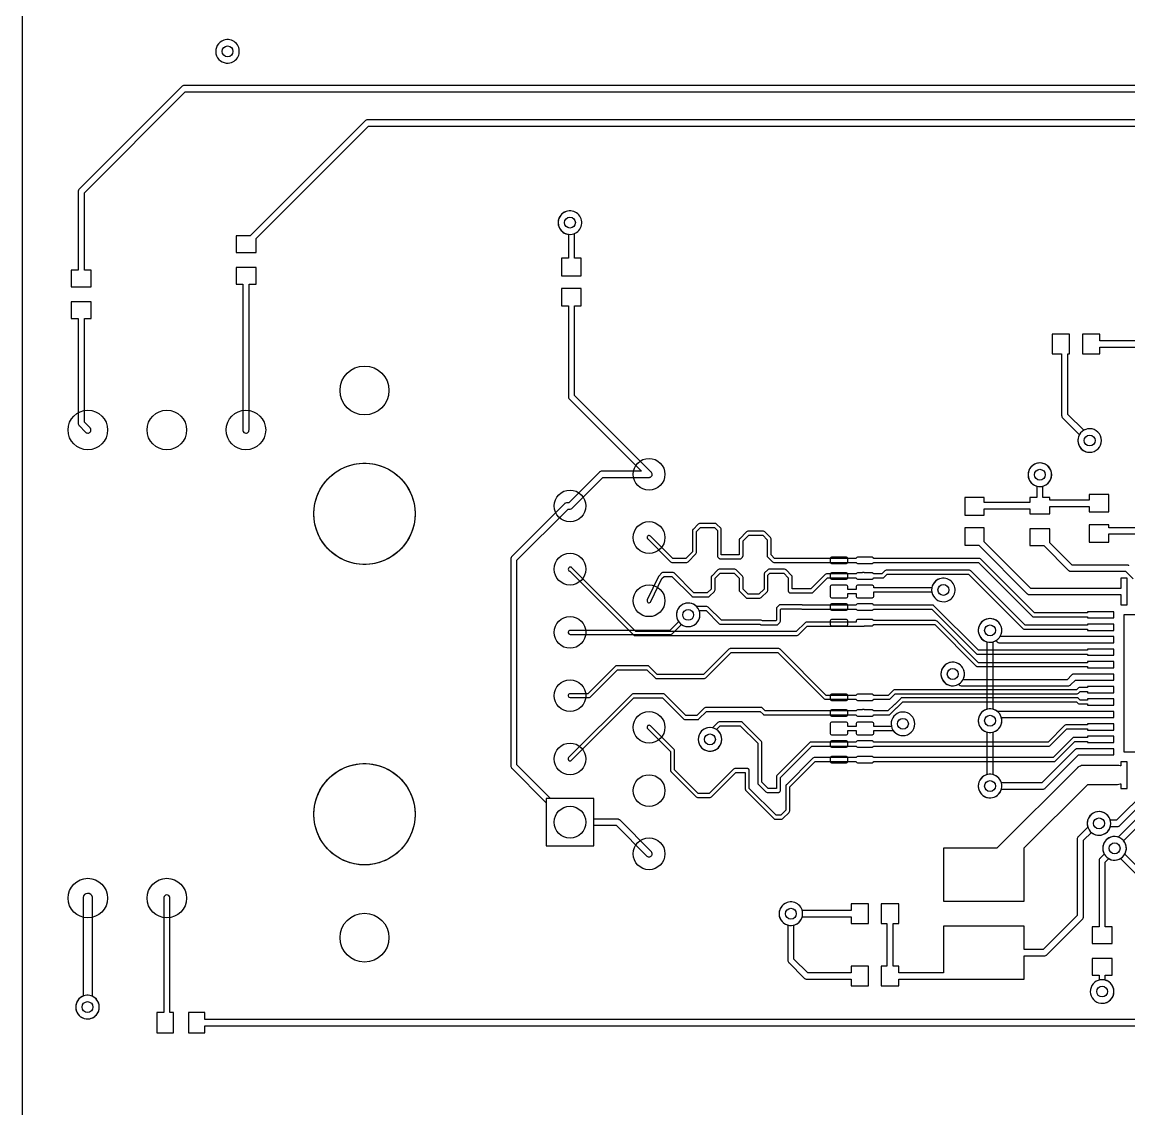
# Model space of a CAD drawing. Header units: millimetres. Extents: x 0 to 170, y 0 to 220.
# Drawn here: x 0 to 35.56, y 146.83 to 181.74 of the extents above; entities that cross this region are included whole.
import ezdxf

# ---------------------------------------------------------------- set-up
doc = ezdxf.new("R2010")
doc.units = ezdxf.units.MM

msp = doc.modelspace()

# ---------------------------------------------------------------- linework, layer by layer
at = {"layer": '16_copper'}
for points in [[(6.674, 180.428, 1), (6.526, 181.172), (6.478, 181.159, 0.876976), (6.625, 180.422)], [(17.674, 174.928, 1), (17.526, 175.672), (17.478, 175.659, 0.876976), (17.625, 174.922)], [(34.374, 167.928, 1), (34.226, 168.672), (34.178, 168.659, 0.876976), (34.325, 167.922)], [(32.774, 166.828, 1), (32.626, 167.572), (32.578, 167.559, 0.876976), (32.725, 166.822)], [(29.674, 163.128, 1), (29.526, 163.872), (29.478, 163.859, 0.876976), (29.625, 163.122)], [(20.841, 162.073, 0.178713), (20.881, 162.091), (21.181, 162.391), (21.189, 162.385, 1), (21.611, 163.015), (21.568, 163.04, 0.767326), (21.085, 162.489), (21.091, 162.481), (20.81, 162.2), (17.604, 162.2), (17.584, 162.196, 0.854129), (17.604, 162.073), (20.836, 162.073)], [(31.174, 156.828, 0.767329), (31.222, 157.559), (31.2, 157.565), (31.2, 158.935), (31.222, 158.941, 0.716592), (31.222, 159.659), (31.2, 159.665), (31.2, 161.835), (31.222, 161.841, 1), (30.978, 162.559), (30.932, 162.54, 0.668181), (30.978, 161.841), (31, 161.835), (31, 159.665), (30.978, 159.659, 0.716592), (30.978, 158.941), (31, 158.935), (31, 157.565), (30.978, 157.559, 0.876976), (31.125, 156.822)], [(29.974, 160.428, 1), (29.826, 161.172), (29.778, 161.159, 0.876976), (29.925, 160.422)], [(28.374, 158.828, 1), (28.226, 159.572), (28.178, 159.559, 0.876976), (28.325, 158.822)], [(22.174, 158.328, 1), (22.026, 159.072), (21.978, 159.059, 0.876976), (22.125, 158.322)], [(34.674, 155.628, 1), (34.526, 156.372), (34.478, 156.359, 0.876976), (34.625, 155.622)], [(41.974, 151.928, 1), (41.826, 152.672), (41.778, 152.659, 0.233169), (41.541, 152.422), (41.535, 152.4), (38.041, 152.4), (35.429, 155.013), (35.44, 155.032, 1), (34.76, 155.368), (34.741, 155.322, 0.668177), (35.268, 154.86), (35.287, 154.871), (37.929, 152.229), (37.935, 152.225), (37.94, 152.22, 0.125734), (37.986, 152.201), (37.994, 152.2), (37.997, 152.2), (37.998, 152.2), (38, 152.2), (41.535, 152.2), (41.541, 152.178, 0.339454), (41.925, 151.922)], [(24.774, 152.728, 1), (24.626, 153.472), (24.578, 153.459, 0.876976), (24.725, 152.722)], [(34.774, 150.228, 1), (34.626, 150.972), (34.578, 150.959, 0.876976), (34.725, 150.222)], [(2.174, 149.728, 1), (2.026, 150.472), (1.978, 150.459, 0.876976), (2.125, 149.722)]]:
    msp.add_lwpolyline(points, format="xyb", close=True, dxfattribs=at)
msp.add_lwpolyline([(18.369, 156.805), (16.839, 156.805), (16.839, 155.275), (18.369, 155.275)], close=True, dxfattribs=at)
at = {"layer": '1_copper'}
for points in [[(6.674, 180.428, 1), (6.526, 181.172), (6.478, 181.159, 0.876976), (6.625, 180.422)], [(7.522, 174.788), (11.134, 178.4), (43.603, 178.4), (43.61, 178.382, 1), (44.29, 178.718), (44.265, 178.761, 0.668179), (43.578, 178.624), (43.575, 178.6), (11.093, 178.6), (11.085, 178.599), (11.078, 178.599, 0.125733), (11.032, 178.58), (11.026, 178.574), (11.024, 178.573), (11.024, 178.572), (11.022, 178.571), (7.326, 174.875), (6.878, 174.875), (6.878, 174.34), (7.522, 174.34)], [(17.965, 174.155), (17.75, 174.155), (17.75, 174.953), (17.768, 174.96, 1), (17.432, 175.64), (17.389, 175.615, 0.668179), (17.526, 174.928), (17.55, 174.925), (17.55, 174.155), (17.335, 174.155), (17.335, 173.595), (17.965, 173.595)], [(7.208, 168.54, 0.323309), (7.289, 168.624), (7.29, 168.638), (7.29, 173.325), (7.522, 173.325), (7.522, 173.86), (6.878, 173.86), (6.878, 173.325), (7.09, 173.325), (7.09, 168.638), (7.093, 168.614, 0.323314), (7.183, 168.539)], [(20.165, 154.926, 0.546726), (20.224, 155.084), (20.215, 155.095), (19.199, 156.111), (19.193, 156.115), (19.188, 156.12, 0.125734), (19.142, 156.139), (19.134, 156.14), (19.131, 156.14), (19.13, 156.14), (19.128, 156.14), (18.369, 156.14), (18.369, 156.805), (16.98, 156.805), (15.9, 157.885), (15.9, 164.459), (17.541, 166.1), (17.604, 166.1, 0.162857), (17.664, 166.12), (17.671, 166.126), (17.672, 166.127), (17.673, 166.128), (17.675, 166.129), (18.661, 167.116), (20.144, 167.116), (20.155, 167.117), (20.165, 167.118, 0.546726), (20.224, 167.276), (20.222, 167.278), (20.222, 167.279), (20.22, 167.28), (20.215, 167.287), (17.75, 169.751), (17.75, 172.625), (17.965, 172.625), (17.965, 173.185), (17.335, 173.185), (17.335, 172.625), (17.55, 172.625), (17.55, 169.71), (17.551, 169.703), (17.551, 169.696, 0.125733), (17.57, 169.65), (17.576, 169.643), (17.577, 169.642), (17.578, 169.641), (17.579, 169.639), (19.903, 167.316), (18.62, 167.316), (18.613, 167.315), (18.606, 167.315, 0.125733), (18.56, 167.296), (18.553, 167.29), (18.552, 167.289), (18.551, 167.288), (18.549, 167.287), (17.563, 166.3), (17.5, 166.3), (17.493, 166.299), (17.486, 166.299, 0.125733), (17.44, 166.28), (17.433, 166.274), (17.432, 166.273), (17.431, 166.272), (17.429, 166.271), (15.729, 164.571), (15.725, 164.565), (15.72, 164.56, 0.125734), (15.701, 164.514), (15.7, 164.506), (15.7, 164.503), (15.7, 164.502), (15.7, 164.5), (15.7, 157.844), (15.701, 157.837), (15.701, 157.83, 0.125733), (15.72, 157.784), (15.726, 157.777), (15.727, 157.776), (15.728, 157.775), (15.729, 157.773), (16.839, 156.664), (16.839, 155.275), (18.369, 155.275), (18.369, 155.94), (19.087, 155.94), (20.073, 154.953), (20.093, 154.938, 0.125733), (20.141, 154.924)], [(2.131, 168.541, 0.546726), (2.19, 168.699), (2.181, 168.709), (2, 168.89), (2, 172.225), (2.222, 172.225), (2.222, 172.76), (1.578, 172.76), (1.578, 172.225), (1.8, 172.225), (1.8, 168.848), (1.801, 168.841), (1.801, 168.834, 0.125733), (1.82, 168.788), (1.826, 168.782), (1.827, 168.78), (1.828, 168.779), (1.829, 168.778), (2.039, 168.568), (2.059, 168.552, 0.125733), (2.107, 168.538)], [(34.374, 167.928, 1), (34.226, 168.672), (34.178, 168.659), (34.132, 168.64), (34.113, 168.629), (33.6, 169.141), (33.6, 171.085), (33.655, 171.085), (33.655, 171.715), (33.095, 171.715), (33.095, 171.085), (33.4, 171.085), (33.4, 169.1), (33.401, 169.093), (33.401, 169.086, 0.125733), (33.42, 169.04), (33.426, 169.033), (33.427, 169.032), (33.428, 169.031), (33.429, 169.029), (33.971, 168.487), (33.96, 168.468, 0.577348), (34.325, 167.922)], [(30.915, 166.108), (32.378, 166.108), (32.378, 165.94), (33.022, 165.94), (33.022, 166.185), (34.285, 166.185), (34.285, 166.005), (34.915, 166.005), (34.915, 166.565), (34.285, 166.565), (34.285, 166.385), (33.022, 166.385), (33.022, 166.475), (32.8, 166.475), (32.8, 166.835), (32.822, 166.841, 1), (32.578, 167.559), (32.532, 167.54, 0.668181), (32.578, 166.841), (32.6, 166.835), (32.6, 166.475), (32.378, 166.475), (32.378, 166.308), (30.915, 166.308), (30.915, 166.465), (30.285, 166.465), (30.285, 165.905), (30.915, 165.905)], [(36.722, 165.041, 1), (36.478, 165.759), (36.432, 165.74, 0.198914), (36.241, 165.522), (36.235, 165.5), (34.915, 165.5), (34.915, 165.595), (34.285, 165.595), (34.285, 165.035), (34.915, 165.035), (34.915, 165.3), (36.235, 165.3), (36.241, 165.278, 0.233169), (36.478, 165.041), (36.5, 165.035), (36.5, 163.025), (36.7, 163.025), (36.7, 165.035)], [(35.075, 162.8), (34.225, 162.8), (34.225, 162.764), (32.526, 162.764), (30.795, 164.495), (30.791, 164.498, 0.17873), (30.75, 164.514), (27.359, 164.514), (27.352, 164.528), (27.338, 164.542), (27.32, 164.55), (26.835, 164.55), (26.817, 164.542), (26.803, 164.528), (26.796, 164.514), (24.176, 164.514), (24.064, 164.626), (24.064, 165.14), (24.063, 165.145, 0.178713), (24.045, 165.185), (23.865, 165.365), (23.861, 165.368, 0.17873), (23.82, 165.383), (23.32, 165.383), (23.315, 165.383, 0.178713), (23.275, 165.365), (23.055, 165.145), (23.052, 165.141, 0.17873), (23.037, 165.1), (23.037, 164.626), (23.034, 164.624), (22.466, 164.624), (22.463, 164.626), (22.463, 165.44), (22.463, 165.445, 0.178713), (22.445, 165.485), (22.315, 165.615), (22.311, 165.618, 0.17873), (22.27, 165.633), (21.77, 165.633), (21.765, 165.633, 0.178713), (21.725, 165.615), (21.555, 165.445), (21.552, 165.441, 0.17873), (21.537, 165.4), (21.537, 164.726), (21.324, 164.514), (20.904, 164.514), (20.189, 165.229), (20.173, 165.241, 0.854129), (20.099, 165.139), (20.833, 164.405), (20.837, 164.402, 0.17873), (20.878, 164.387), (21.35, 164.387), (21.355, 164.387, 0.178713), (21.395, 164.405), (21.645, 164.655), (21.648, 164.659, 0.17873), (21.664, 164.7), (21.664, 165.374), (21.796, 165.507), (22.244, 165.507), (22.337, 165.414), (22.337, 164.6), (22.337, 164.595, 0.178713), (22.355, 164.555), (22.395, 164.515), (22.399, 164.512), (22.403, 164.509, 0.158605), (22.44, 164.496), (23.06, 164.496), (23.065, 164.497, 0.178713), (23.105, 164.515), (23.145, 164.555), (23.148, 164.559), (23.151, 164.563, 0.158605), (23.164, 164.6), (23.164, 165.074), (23.346, 165.257), (23.794, 165.257), (23.937, 165.114), (23.937, 164.6), (23.937, 164.595, 0.178713), (23.955, 164.555), (24.105, 164.405), (24.109, 164.402, 0.17873), (24.15, 164.387), (26.796, 164.387), (26.803, 164.372), (26.817, 164.358), (26.835, 164.35), (27.32, 164.35), (27.338, 164.358), (27.352, 164.372), (27.359, 164.387), (30.724, 164.387), (32.455, 162.655), (32.459, 162.652, 0.17873), (32.5, 162.637), (34.225, 162.637), (34.225, 162.6), (35.075, 162.6)], [(35.5, 163.875), (35.3, 163.875), (35.3, 163.55), (32.407, 163.55), (30.915, 165.042), (30.915, 165.495), (30.285, 165.495), (30.285, 164.935), (30.739, 164.935), (32.295, 163.379), (32.3, 163.375), (32.306, 163.37, 0.125734), (32.351, 163.351), (32.36, 163.35), (32.362, 163.35), (32.363, 163.35), (32.365, 163.35), (35.3, 163.35), (35.3, 163.025), (35.5, 163.025)], [(35.075, 161.2), (34.225, 161.2), (34.225, 161.163), (30.726, 161.163), (29.395, 162.495), (29.391, 162.498, 0.17873), (29.35, 162.514), (27.359, 162.514), (27.352, 162.528), (27.338, 162.542), (27.32, 162.55), (26.835, 162.55), (26.817, 162.542), (26.803, 162.528), (26.795, 162.51), (26.795, 162.464), (25.2, 162.464), (25.195, 162.463, 0.178713), (25.155, 162.445), (24.874, 162.163), (19.716, 162.163), (17.667, 164.213), (17.663, 164.216, 0.943772), (17.567, 164.117), (17.584, 164.108), (17.594, 164.106), (19.645, 162.055), (19.649, 162.052, 0.17873), (19.69, 162.037), (24.9, 162.037), (24.905, 162.037, 0.178713), (24.945, 162.055), (25.226, 162.337), (27.027, 162.337), (27.032, 162.337, 0.138392), (27.065, 162.349), (27.066, 162.35), (27.32, 162.35), (27.338, 162.358), (27.352, 162.372), (27.359, 162.387), (29.324, 162.387), (30.655, 161.055), (30.659, 161.052, 0.17873), (30.7, 161.037), (34.225, 161.037), (34.225, 161), (35.075, 161)], [(35.075, 162.4), (34.225, 162.4), (34.225, 162.364), (32.23, 162.364), (30.48, 164.114), (30.476, 164.117, 0.17873), (30.435, 164.132), (27.764, 164.132), (27.76, 164.131, 0.178713), (27.72, 164.114), (27.619, 164.014), (27.359, 164.014), (27.352, 164.028), (27.338, 164.042), (27.32, 164.05), (27.065, 164.05), (27.056, 164.057, 0.239992), (26.999, 164.057), (26.99, 164.05), (26.835, 164.05), (26.817, 164.042), (26.803, 164.028), (26.796, 164.014), (25.85, 164.014), (25.845, 164.013, 0.178713), (25.805, 163.995), (25.344, 163.534), (24.744, 163.534), (24.744, 163.92), (24.743, 163.925, 0.178713), (24.725, 163.965), (24.545, 164.145), (24.541, 164.148, 0.17873), (24.5, 164.163), (24, 164.163), (23.995, 164.163, 0.178713), (23.955, 164.145), (23.855, 164.045), (23.852, 164.041, 0.17873), (23.837, 164), (23.837, 163.526), (23.674, 163.364), (23.326, 163.364), (23.164, 163.526), (23.164, 163.9), (23.163, 163.905, 0.178713), (23.145, 163.945), (22.945, 164.145), (22.941, 164.148, 0.17873), (22.9, 164.163), (22.4, 164.163), (22.395, 164.163, 0.178713), (22.355, 164.145), (22.155, 163.945), (22.152, 163.941, 0.17873), (22.137, 163.9), (22.137, 163.526), (22.014, 163.404), (21.586, 163.404), (20.945, 164.045), (20.941, 164.048, 0.17873), (20.9, 164.064), (20.6, 164.064), (20.595, 164.063, 0.178713), (20.555, 164.045), (20.455, 163.945), (20.455, 163.944), (20.454, 163.944, 0.078948), (20.443, 163.927), (20.087, 163.179), (20.081, 163.16, 0.854128), (20.201, 163.125), (20.553, 163.863), (20.626, 163.936), (20.874, 163.936), (21.515, 163.295), (21.519, 163.292, 0.17873), (21.56, 163.276), (22.04, 163.276), (22.045, 163.277, 0.178713), (22.085, 163.295), (22.245, 163.455), (22.248, 163.459, 0.17873), (22.264, 163.5), (22.264, 163.874), (22.426, 164.037), (22.874, 164.037), (23.037, 163.874), (23.037, 163.5), (23.037, 163.495, 0.178713), (23.055, 163.455), (23.255, 163.255), (23.259, 163.252, 0.17873), (23.3, 163.237), (23.7, 163.237), (23.705, 163.237, 0.178713), (23.745, 163.255), (23.945, 163.455), (23.948, 163.459, 0.17873), (23.963, 163.5), (23.963, 163.974), (24.026, 164.037), (24.474, 164.037), (24.617, 163.894), (24.617, 163.47), (24.618, 163.46), (24.62, 163.45), (24.62, 163.45), (24.62, 163.45), (24.625, 163.44), (24.629, 163.433), (24.629, 163.433), (24.629, 163.433), (24.636, 163.425), (24.643, 163.419), (24.643, 163.419), (24.643, 163.419), (24.653, 163.413), (24.66, 163.41), (24.66, 163.41), (24.66, 163.41), (24.68, 163.406), (24.68, 163.406), (24.68, 163.406), (25.37, 163.406), (25.375, 163.407, 0.178713), (25.415, 163.425), (25.876, 163.887), (26.796, 163.887), (26.803, 163.872), (26.817, 163.858), (26.835, 163.85), (27.32, 163.85), (27.338, 163.858), (27.352, 163.872), (27.359, 163.887), (27.646, 163.887), (27.651, 163.887, 0.178713), (27.691, 163.905), (27.791, 164.005), (30.408, 164.005), (32.159, 162.255), (32.163, 162.252, 0.17873), (32.203, 162.237), (34.225, 162.237), (34.225, 162.2), (35.075, 162.2)], [(29.674, 163.128, 1), (29.526, 163.872), (29.478, 163.859, 0.26795), (29.228, 163.574), (29.227, 163.564), (27.36, 163.564), (27.36, 163.61), (27.352, 163.628), (27.338, 163.642), (27.32, 163.65), (26.835, 163.65), (26.817, 163.642), (26.803, 163.628), (26.795, 163.61), (26.795, 163.514), (26.525, 163.514), (26.525, 163.61), (26.517, 163.628), (26.503, 163.642), (26.485, 163.65), (26, 163.65), (25.982, 163.642), (25.968, 163.628), (25.96, 163.61), (25.96, 163.29), (25.968, 163.272), (25.982, 163.258), (26, 163.25), (26.485, 163.25), (26.503, 163.258), (26.517, 163.272), (26.525, 163.29), (26.525, 163.387), (26.795, 163.387), (26.795, 163.29), (26.803, 163.272), (26.817, 163.258), (26.835, 163.25), (27.32, 163.25), (27.338, 163.258), (27.352, 163.272), (27.36, 163.29), (27.36, 163.436), (29.227, 163.436), (29.228, 163.426, 0.376373), (29.625, 163.122)], [(35.075, 161.6), (34.225, 161.6), (34.225, 161.564), (30.726, 161.564), (29.295, 162.995), (29.291, 162.998, 0.17873), (29.25, 163.014), (27.359, 163.014), (27.352, 163.028), (27.338, 163.042), (27.32, 163.05), (26.835, 163.05), (26.817, 163.042), (26.803, 163.028), (26.796, 163.014), (25.073, 163.014), (25.073, 163.014, 0.138411), (25.04, 163.024), (24.36, 163.024), (24.355, 163.023, 0.178713), (24.315, 163.005), (24.255, 162.945), (24.252, 162.941, 0.17873), (24.236, 162.9), (24.236, 162.526), (24.214, 162.504), (23.786, 162.504), (23.785, 162.505, 0.198912), (23.74, 162.524), (22.466, 162.524), (22.045, 162.945), (22.041, 162.948, 0.17873), (22, 162.964), (21.671, 162.964), (21.65, 162.985, 1), (21.15, 162.415), (21.189, 162.385, 0.716589), (21.759, 162.822), (21.753, 162.837), (21.974, 162.837), (22.395, 162.415), (22.399, 162.412, 0.17873), (22.44, 162.397), (23.714, 162.397), (23.715, 162.395, 0.151503), (23.76, 162.377), (24.24, 162.377), (24.245, 162.377, 0.178713), (24.285, 162.395), (24.345, 162.455), (24.348, 162.459, 0.17873), (24.363, 162.5), (24.363, 162.874), (24.386, 162.897), (25.017, 162.897), (25.017, 162.896, 0.120722), (25.05, 162.887), (26.796, 162.887), (26.803, 162.872), (26.817, 162.858), (26.835, 162.85), (27.32, 162.85), (27.338, 162.858), (27.352, 162.872), (27.359, 162.887), (29.224, 162.887), (30.655, 161.455), (30.659, 161.452, 0.17873), (30.7, 161.436), (34.225, 161.436), (34.225, 161.4), (35.075, 161.4)], [(31.429, 162.013), (31.44, 162.032), (31.459, 162.078, 1), (30.741, 162.322), (30.728, 162.274, 0.621838), (31.268, 161.86), (31.287, 161.871), (31.329, 161.829, 0.162857), (31.386, 161.801), (31.394, 161.8), (31.397, 161.8), (31.398, 161.8), (31.4, 161.8), (35.075, 161.8), (35.075, 162), (31.441, 162)], [(27.338, 159.958), (27.352, 159.972), (27.359, 159.987), (27.849, 159.987), (27.852, 159.987), (27.859, 159.987), (27.86, 159.987), (27.86, 159.987), (27.867, 159.989, 0.01432), (27.87, 159.99), (27.878, 159.993), (27.878, 159.993), (27.878, 159.993), (27.885, 159.998, 0.011664), (27.888, 160), (27.894, 160.005), (27.894, 160.005), (27.894, 160.005), (28.053, 160.163), (33.898, 160.163), (33.903, 160.164, 0.178713), (33.943, 160.182), (33.997, 160.237), (34.225, 160.237), (34.225, 160.2), (35.075, 160.2), (35.075, 160.4), (34.225, 160.4), (34.225, 160.364), (33.971, 160.364), (33.966, 160.363, 0.178713), (33.926, 160.345), (33.872, 160.291), (28.027, 160.291), (28.022, 160.29, 0.178713), (27.982, 160.272), (27.824, 160.114), (27.359, 160.114), (27.352, 160.128), (27.338, 160.142), (27.32, 160.15), (26.835, 160.15), (26.817, 160.142), (26.803, 160.128), (26.796, 160.114), (25.836, 160.114), (24.354, 161.595), (24.35, 161.598, 0.17873), (24.309, 161.614), (22.75, 161.614), (22.745, 161.613, 0.178713), (22.705, 161.595), (21.894, 160.784), (20.406, 160.784), (20.145, 161.045), (20.141, 161.048, 0.17873), (20.1, 161.064), (19.1, 161.064), (19.095, 161.063, 0.178713), (19.055, 161.045), (18.178, 160.168), (17.604, 160.168), (17.584, 160.164, 0.854129), (17.604, 160.041), (18.204, 160.041), (18.209, 160.041, 0.178713), (18.249, 160.059), (19.126, 160.936), (20.074, 160.936), (20.335, 160.675), (20.339, 160.672, 0.17873), (20.38, 160.656), (21.92, 160.656), (21.925, 160.657, 0.178713), (21.965, 160.675), (22.776, 161.487), (24.283, 161.487), (25.764, 160.005), (25.768, 160.002, 0.17873), (25.809, 159.987), (26.796, 159.987), (26.803, 159.972), (26.817, 159.958), (26.835, 159.95), (27.32, 159.95)], [(35.075, 160.8), (33.8, 160.8), (33.793, 160.799), (33.786, 160.799, 0.125733), (33.74, 160.78), (33.733, 160.774), (33.732, 160.773), (33.731, 160.772), (33.729, 160.771), (33.576, 160.618), (30.231, 160.618), (30.24, 160.632), (30.259, 160.678, 1), (29.541, 160.922), (29.528, 160.874, 0.621838), (30.068, 160.46), (30.087, 160.471), (30.112, 160.447, 0.162857), (30.169, 160.418), (30.177, 160.418), (30.179, 160.418), (30.18, 160.418), (30.183, 160.418), (33.617, 160.418), (33.625, 160.418), (33.632, 160.419, 0.125733), (33.678, 160.438), (33.684, 160.443), (33.686, 160.444), (33.686, 160.445), (33.688, 160.447), (33.841, 160.6), (35.075, 160.6)], [(17.633, 158.015), (17.649, 158.027), (19.658, 160.037), (20.574, 160.037), (21.255, 159.355), (21.259, 159.352, 0.17873), (21.3, 159.337), (21.7, 159.337), (21.705, 159.337, 0.178713), (21.745, 159.355), (21.986, 159.597), (23.714, 159.597), (23.805, 159.505), (23.809, 159.502, 0.17873), (23.85, 159.487), (26.796, 159.487), (26.803, 159.472), (26.817, 159.458), (26.835, 159.45), (27.32, 159.45), (27.338, 159.458), (27.352, 159.472), (27.359, 159.487), (27.846, 159.487), (27.851, 159.487, 0.178713), (27.891, 159.505), (28.098, 159.713), (28.102, 159.715, 0.056591), (28.114, 159.724), (28.299, 159.91), (33.872, 159.91), (33.926, 159.855), (33.93, 159.852, 0.17873), (33.971, 159.837), (34.225, 159.837), (34.225, 159.8), (35.075, 159.8), (35.075, 160), (34.225, 160), (34.225, 159.964), (33.997, 159.964), (33.943, 160.018), (33.939, 160.021, 0.17873), (33.898, 160.037), (28.273, 160.037), (28.268, 160.036, 0.178713), (28.228, 160.018), (28.035, 159.825), (28.032, 159.822, 0.059227), (28.02, 159.814), (27.819, 159.614), (27.359, 159.614), (27.352, 159.628), (27.338, 159.642), (27.32, 159.65), (27.065, 159.65), (27.056, 159.657, 0.239992), (26.999, 159.657), (26.99, 159.65), (26.835, 159.65), (26.817, 159.642), (26.803, 159.628), (26.796, 159.614), (23.876, 159.614), (23.785, 159.705), (23.781, 159.708, 0.17873), (23.74, 159.724), (21.96, 159.724), (21.955, 159.723, 0.178713), (21.915, 159.705), (21.674, 159.464), (21.326, 159.464), (20.645, 160.145), (20.641, 160.148, 0.17873), (20.6, 160.163), (19.632, 160.163), (19.627, 160.163, 0.178713), (19.587, 160.145), (17.559, 158.117), (17.547, 158.101, 0.612534), (17.614, 158.009)], [(35.075, 159.6), (31.33, 159.6), (31.311, 159.615), (31.268, 159.64, 1), (30.932, 158.96), (30.978, 158.941, 0.577349), (31.472, 159.374), (31.465, 159.4), (35.075, 159.4)], [(28.374, 158.828, 1), (28.226, 159.572), (28.178, 159.559, 0.376374), (27.928, 159.126), (27.932, 159.114), (27.36, 159.114), (27.36, 159.21), (27.352, 159.228), (27.338, 159.242), (27.32, 159.25), (26.835, 159.25), (26.817, 159.242), (26.803, 159.228), (26.795, 159.21), (26.795, 159.114), (26.525, 159.114), (26.525, 159.21), (26.517, 159.228), (26.503, 159.242), (26.485, 159.25), (26, 159.25), (25.982, 159.242), (25.968, 159.228), (25.96, 159.21), (25.96, 158.89), (25.968, 158.872), (25.982, 158.858), (26, 158.85), (26.485, 158.85), (26.503, 158.858), (26.517, 158.872), (26.525, 158.89), (26.525, 158.987), (26.795, 158.987), (26.795, 158.89), (26.803, 158.872), (26.817, 158.858), (26.835, 158.85), (27.32, 158.85), (27.338, 158.858), (27.352, 158.872), (27.36, 158.89), (27.36, 158.987), (27.987, 158.987), (28.015, 158.95, 0.233167), (28.325, 158.822)], [(24.405, 156.137, 0.178713), (24.445, 156.155), (24.645, 156.355), (24.648, 156.359, 0.17873), (24.664, 156.4), (24.664, 157.174), (25.476, 157.987), (26.796, 157.987), (26.803, 157.972), (26.817, 157.958), (26.835, 157.95), (27.32, 157.95), (27.338, 157.958), (27.352, 157.972), (27.359, 157.987), (33.15, 157.987), (33.155, 157.987, 0.178713), (33.195, 158.005), (33.826, 158.637), (34.225, 158.637), (34.225, 158.6), (35.075, 158.6), (35.075, 158.8), (34.225, 158.8), (34.225, 158.763), (33.8, 158.763), (33.795, 158.763, 0.178713), (33.755, 158.745), (33.124, 158.114), (27.359, 158.114), (27.352, 158.128), (27.338, 158.142), (27.32, 158.15), (26.835, 158.15), (26.817, 158.142), (26.803, 158.128), (26.796, 158.114), (25.45, 158.114), (25.445, 158.113, 0.178713), (25.405, 158.095), (24.555, 157.245), (24.552, 157.241, 0.17873), (24.537, 157.2), (24.537, 156.426), (24.374, 156.263), (24.226, 156.263), (23.364, 157.126), (23.364, 157.7), (23.362, 157.708), (23.36, 157.72), (23.36, 157.72), (23.36, 157.72), (23.356, 157.727), (23.351, 157.737), (23.351, 157.737), (23.351, 157.737, 0.078543), (23.337, 157.751), (23.337, 157.751), (23.337, 157.751), (23.327, 157.756), (23.32, 157.76), (23.32, 157.76), (23.32, 157.76), (23.3, 157.763), (23.3, 157.763), (23.3, 157.763), (22.9, 157.763), (22.895, 157.763, 0.178713), (22.855, 157.745), (22.074, 156.964), (21.726, 156.964), (20.963, 157.726), (20.963, 158.332), (20.963, 158.337, 0.178713), (20.945, 158.377), (20.189, 159.133), (20.173, 159.145, 0.854129), (20.099, 159.043), (20.837, 158.306), (20.837, 157.7), (20.837, 157.695, 0.178713), (20.855, 157.655), (21.655, 156.855), (21.659, 156.852, 0.17873), (21.7, 156.837), (22.1, 156.837), (22.105, 156.837, 0.178713), (22.145, 156.855), (22.926, 157.637), (23.236, 157.637), (23.236, 157.1), (23.237, 157.095, 0.178713), (23.255, 157.055), (24.155, 156.155), (24.159, 156.152, 0.17873), (24.2, 156.137), (24.4, 156.137)], [(24.308, 156.998), (24.32, 157), (24.32, 157), (24.32, 157), (24.327, 157.004), (24.337, 157.009), (24.337, 157.009), (24.337, 157.009), (24.344, 157.015), (24.351, 157.023), (24.351, 157.023), (24.351, 157.023), (24.356, 157.033), (24.36, 157.04), (24.36, 157.04), (24.36, 157.04), (24.363, 157.06), (24.363, 157.06), (24.363, 157.06), (24.363, 157.474), (25.376, 158.487), (26.796, 158.487), (26.803, 158.472), (26.817, 158.458), (26.835, 158.45), (27.32, 158.45), (27.338, 158.458), (27.352, 158.472), (27.359, 158.487), (32.991, 158.487), (32.996, 158.487, 0.178713), (33.036, 158.505), (33.567, 159.037), (34.225, 159.037), (34.225, 159), (35.075, 159), (35.075, 159.2), (34.225, 159.2), (34.225, 159.163), (33.541, 159.163), (33.536, 159.163, 0.178713), (33.496, 159.145), (32.964, 158.614), (27.359, 158.614), (27.352, 158.628), (27.338, 158.642), (27.32, 158.65), (26.835, 158.65), (26.817, 158.642), (26.803, 158.628), (26.796, 158.614), (25.35, 158.614), (25.345, 158.613, 0.178713), (25.305, 158.595), (24.255, 157.545), (24.252, 157.541, 0.17873), (24.236, 157.5), (24.236, 157.124), (23.966, 157.124), (23.764, 157.326), (23.764, 158.6), (23.763, 158.605, 0.178713), (23.745, 158.645), (23.145, 159.245), (23.141, 159.248, 0.17873), (23.1, 159.264), (22.4, 159.264), (22.395, 159.263, 0.178713), (22.355, 159.245), (22.18, 159.07), (22.174, 159.072, 1), (22.026, 158.328), (22.075, 158.322, 0.767325), (22.311, 159.015), (22.307, 159.017), (22.426, 159.137), (23.074, 159.137), (23.637, 158.574), (23.637, 157.3), (23.637, 157.295, 0.178713), (23.655, 157.255), (23.895, 157.015), (23.899, 157.012, 0.17873), (23.94, 156.996), (24.3, 156.996)], [(35.075, 158.4), (33.9, 158.4), (33.893, 158.399), (33.886, 158.399, 0.125733), (33.84, 158.38), (33.833, 158.374), (33.832, 158.373), (33.831, 158.372), (33.829, 158.371), (32.759, 157.3), (31.465, 157.3), (31.459, 157.322, 1), (30.741, 157.078), (30.76, 157.032, 0.668181), (31.459, 157.078), (31.465, 157.1), (32.8, 157.1), (32.807, 157.101), (32.814, 157.101, 0.125733), (32.86, 157.12), (32.867, 157.126), (32.868, 157.127), (32.869, 157.128), (32.871, 157.129), (33.941, 158.2), (35.075, 158.2)], [(32.2, 155.2), (32.181, 155.2), (34.236, 157.255), (35.198, 157.255), (35.242, 157.258), (35.284, 157.268), (35.3, 157.273), (35.3, 157.125), (35.5, 157.125), (35.5, 157.518), (35.5, 157.518, 0.068195), (35.5, 157.601), (35.5, 157.975), (35.3, 157.975), (35.3, 157.846), (35.282, 157.853, 0.069373), (35.198, 157.865), (34.11, 157.865), (34.098, 157.864), (34.086, 157.864, 0.144215), (33.925, 157.802), (33.917, 157.795, 0.015626), (33.903, 157.783), (33.894, 157.776), (31.319, 155.2), (29.6, 155.2), (29.6, 153.5), (32.2, 153.5)], [(2.174, 149.728, 0.716592), (2.268, 150.44), (2.262, 150.442), (2.262, 153.602), (2.259, 153.632, 0.857942), (1.958, 153.617), (1.958, 153.602), (1.958, 150.45), (1.932, 150.44, 0.820679), (2.125, 149.722)], [(4.86, 149.922), (4.75, 149.922), (4.75, 153.602), (4.747, 153.626, 0.821892), (4.551, 153.616), (4.55, 153.602), (4.55, 149.922), (4.325, 149.922), (4.325, 149.278), (4.86, 149.278)], [(27.195, 151.415), (26.635, 151.415), (26.635, 151.2), (25.241, 151.2), (24.8, 151.641), (24.8, 152.735), (24.822, 152.741, 0.233169), (25.059, 152.978), (25.065, 153), (26.635, 153), (26.635, 152.785), (27.195, 152.785), (27.195, 153.415), (26.635, 153.415), (26.635, 153.2), (25.065, 153.2), (25.059, 153.222, 1), (24.341, 152.978), (24.36, 152.932, 0.198914), (24.578, 152.741), (24.6, 152.735), (24.6, 151.6), (24.601, 151.593), (24.601, 151.586, 0.125733), (24.62, 151.54), (24.626, 151.533), (24.627, 151.532), (24.628, 151.531), (24.629, 151.529), (25.129, 151.029), (25.135, 151.025), (25.14, 151.02, 0.125734), (25.186, 151.001), (25.194, 151), (25.197, 151), (25.198, 151), (25.2, 151), (26.635, 151), (26.635, 150.785), (27.195, 150.785)], [(34.774, 150.228, 0.767329), (34.822, 150.959), (34.8, 150.965), (34.8, 151.125), (35.022, 151.125), (35.022, 151.66), (34.378, 151.66), (34.378, 151.125), (34.6, 151.125), (34.6, 150.965), (34.578, 150.959, 0.876976), (34.725, 150.222)]]:
    msp.add_lwpolyline(points, format="xyb", close=True, dxfattribs=at)
for points in [[(41.335, 179.7), (5.2, 179.7), (5.193, 179.699), (5.186, 179.699, 0.125733), (5.14, 179.68), (5.133, 179.674), (5.132, 179.673), (5.131, 179.672), (5.129, 179.671), (1.829, 176.371), (1.825, 176.365), (1.82, 176.36, 0.125734), (1.801, 176.314), (1.8, 176.306), (1.8, 176.303), (1.8, 176.302), (1.8, 176.3), (1.8, 173.775), (1.578, 173.775), (1.578, 173.24), (2.222, 173.24), (2.222, 173.775), (2, 173.775), (2, 176.259), (5.241, 179.5), (41.335, 179.5)], [(35.561, 164.275), (35.556, 164.28, 0.125734), (35.51, 164.299), (35.502, 164.3), (35.5, 164.3), (35.498, 164.3), (35.496, 164.3), (33.734, 164.3), (33.022, 165.012), (33.022, 165.46), (32.378, 165.46), (32.378, 164.925), (32.826, 164.925), (33.622, 164.129), (33.628, 164.125), (33.633, 164.12, 0.125734), (33.679, 164.101), (33.687, 164.1), (33.689, 164.1), (33.69, 164.1), (33.693, 164.1), (35.455, 164.1), (35.7, 163.855)], [(36.1, 157.041), (35.159, 156.1), (34.965, 156.1), (34.959, 156.122, 0.995332), (34.24, 155.882), (33.929, 155.571), (33.925, 155.565), (33.92, 155.56, 0.125734), (33.901, 155.514), (33.9, 155.506), (33.9, 155.503), (33.9, 155.502), (33.9, 155.5), (33.9, 153.041), (32.809, 151.95), (32.2, 151.95), (32.2, 152.7), (29.6, 152.7), (29.6, 151.2), (28.165, 151.2), (28.165, 151.415), (27.985, 151.415), (27.985, 152.785), (28.165, 152.785), (28.165, 153.415), (27.605, 153.415), (27.605, 152.785), (27.785, 152.785), (27.785, 151.415), (27.605, 151.415), (27.605, 150.785), (28.165, 150.785), (28.165, 151), (32.2, 151), (32.2, 151.75), (32.85, 151.75), (32.857, 151.751), (32.864, 151.751, 0.125733), (32.91, 151.77), (32.917, 151.776), (32.918, 151.777), (32.919, 151.778), (32.921, 151.779), (34.071, 152.929), (34.075, 152.935), (34.08, 152.94, 0.125734), (34.099, 152.986), (34.1, 152.994), (34.1, 152.997), (34.1, 152.998), (34.1, 153), (34.1, 155.459), (34.354, 155.712), (34.389, 155.685, 0.493147), (34.959, 155.878), (34.965, 155.9), (35.2, 155.9), (35.207, 155.901), (35.214, 155.901, 0.125733), (35.26, 155.92), (35.267, 155.926), (35.268, 155.927), (35.269, 155.928), (35.271, 155.929), (36.271, 156.929)], [(36.5, 156.841), (35.218, 155.56), (35.174, 155.572, 0.621838), (34.76, 155.032), (34.771, 155.013), (34.629, 154.871), (34.625, 154.865), (34.62, 154.86, 0.125734), (34.601, 154.814), (34.6, 154.806), (34.6, 154.803), (34.6, 154.802), (34.6, 154.8), (34.6, 152.675), (34.378, 152.675), (34.378, 152.14), (35.022, 152.14), (35.022, 152.675), (34.8, 152.675), (34.8, 154.759), (34.913, 154.871), (34.932, 154.86, 0.815688), (35.388, 155.446), (36.671, 156.729)]]:
    msp.add_lwpolyline(points, format="xyb", dxfattribs=at)
for points in [[(36.81, 171.5), (34.625, 171.5), (34.625, 171.715), (34.065, 171.715), (34.065, 171.085), (34.625, 171.085), (34.625, 171.3), (36.359, 171.3)], [(41.459, 149.7), (5.875, 149.7), (5.875, 149.922), (5.34, 149.922), (5.34, 149.278), (5.875, 149.278), (5.875, 149.5), (41.5, 149.5)]]:
    msp.add_lwpolyline(points, dxfattribs=at)
for points in [[(26.503, 164.358), (26.517, 164.372), (26.525, 164.39), (26.525, 164.51), (26.517, 164.528), (26.503, 164.542), (26.485, 164.55), (26, 164.55), (25.982, 164.542), (25.968, 164.528), (25.96, 164.51), (25.96, 164.39), (25.968, 164.372), (25.982, 164.358), (26, 164.35), (26.485, 164.35)], [(26.503, 163.858), (26.517, 163.872), (26.525, 163.89), (26.525, 164.01), (26.517, 164.028), (26.503, 164.042), (26.485, 164.05), (26, 164.05), (25.982, 164.042), (25.968, 164.028), (25.96, 164.01), (25.96, 163.89), (25.968, 163.872), (25.982, 163.858), (26, 163.85), (26.485, 163.85)], [(26.503, 162.858), (26.517, 162.872), (26.525, 162.89), (26.525, 163.01), (26.517, 163.028), (26.503, 163.042), (26.485, 163.05), (26, 163.05), (25.982, 163.042), (25.968, 163.028), (25.96, 163.01), (25.96, 162.89), (25.968, 162.872), (25.982, 162.858), (26, 162.85), (26.485, 162.85)], [(26.503, 162.358), (26.517, 162.372), (26.525, 162.39), (26.525, 162.51), (26.517, 162.528), (26.503, 162.542), (26.485, 162.55), (26, 162.55), (25.982, 162.542), (25.968, 162.528), (25.96, 162.51), (25.96, 162.39), (25.968, 162.372), (25.982, 162.358), (26, 162.35), (26.485, 162.35)], [(39.8, 162.7), (35.4, 162.7), (35.4, 158.3), (39.8, 158.3)], [(26.503, 159.958), (26.517, 159.972), (26.525, 159.99), (26.525, 160.11), (26.517, 160.128), (26.503, 160.142), (26.485, 160.15), (26, 160.15), (25.982, 160.142), (25.968, 160.128), (25.96, 160.11), (25.96, 159.99), (25.968, 159.972), (25.982, 159.958), (26, 159.95), (26.485, 159.95)], [(26.503, 159.458), (26.517, 159.472), (26.525, 159.49), (26.525, 159.61), (26.517, 159.628), (26.503, 159.642), (26.485, 159.65), (26, 159.65), (25.982, 159.642), (25.968, 159.628), (25.96, 159.61), (25.96, 159.49), (25.968, 159.472), (25.982, 159.458), (26, 159.45), (26.485, 159.45)], [(26.503, 158.458), (26.517, 158.472), (26.525, 158.49), (26.525, 158.61), (26.517, 158.628), (26.503, 158.642), (26.485, 158.65), (26, 158.65), (25.982, 158.642), (25.968, 158.628), (25.96, 158.61), (25.96, 158.49), (25.968, 158.472), (25.982, 158.458), (26, 158.45), (26.485, 158.45)], [(26.503, 157.958), (26.517, 157.972), (26.525, 157.99), (26.525, 158.11), (26.517, 158.128), (26.503, 158.142), (26.485, 158.15), (26, 158.15), (25.982, 158.142), (25.968, 158.128), (25.96, 158.11), (25.96, 157.99), (25.968, 157.972), (25.982, 157.958), (26, 157.95), (26.485, 157.95)]]:
    msp.add_lwpolyline(points, close=True, dxfattribs=at)
at = {"layer": 'drills_NPTH'}
for centre in [(11, 165.946), (11, 156.294)]:
    msp.add_circle(centre, 1.626, dxfattribs=at)
at = {"layer": 'drills_PTH'}
for centre, radius in [((11, 169.908), 0.785), ((2.11, 168.638), 0.635), ((4.65, 168.638), 0.635), ((7.19, 168.638), 0.635), ((20.144, 167.216), 0.51), ((17.604, 166.2), 0.51), ((20.144, 165.184), 0.51), ((17.604, 164.168), 0.51), ((20.144, 163.152), 0.51), ((17.604, 162.136), 0.51), ((17.604, 160.104), 0.51), ((20.144, 159.088), 0.51), ((17.604, 158.072), 0.51), ((20.144, 157.056), 0.51), ((17.604, 156.04), 0.51), ((20.144, 155.024), 0.51), ((2.11, 153.602), 0.635), ((4.65, 153.602), 0.635), ((11, 152.332), 0.785)]:
    msp.add_circle(centre, radius, dxfattribs=at)
at = {"layer": 'drills_via_1_16'}
for centre in [(6.6, 180.8), (17.6, 175.3), (34.3, 168.3), (32.7, 167.2), (29.6, 163.5), (21.4, 162.7), (31.1, 162.2), (29.9, 160.8), (28.3, 159.2), (31.1, 159.3), (22.1, 158.7), (31.1, 157.2), (34.6, 156), (35.1, 155.2), (24.7, 153.1), (34.7, 150.6), (2.1, 150.1)]:
    msp.add_circle(centre, 0.175, dxfattribs=at)
at = {"layer": 'holes'}
for points in [[(11.053, 167.572), (11.159, 167.565), (11.265, 167.551), (11.369, 167.53), (11.472, 167.502), (11.573, 167.468), (11.671, 167.427), (11.767, 167.38), (11.859, 167.327), (11.947, 167.268), (12.032, 167.203), (12.112, 167.133), (12.187, 167.058), (12.257, 166.978), (12.322, 166.893), (12.381, 166.805), (12.434, 166.713), (12.481, 166.617), (12.522, 166.519), (12.556, 166.418), (12.584, 166.315), (12.605, 166.211), (12.619, 166.105), (12.626, 165.999), (12.626, 165.893), (12.619, 165.787), (12.605, 165.681), (12.584, 165.577), (12.556, 165.474), (12.522, 165.373), (12.481, 165.275), (12.434, 165.179), (12.381, 165.087), (12.322, 164.999), (12.257, 164.914), (12.187, 164.834), (12.112, 164.759), (12.032, 164.689), (11.947, 164.624), (11.859, 164.565), (11.767, 164.512), (11.671, 164.465), (11.573, 164.424), (11.472, 164.39), (11.369, 164.362), (11.265, 164.341), (11.159, 164.327), (11.053, 164.32), (10.947, 164.32), (10.841, 164.327), (10.735, 164.341), (10.631, 164.362), (10.528, 164.39), (10.427, 164.424), (10.329, 164.465), (10.233, 164.512), (10.141, 164.565), (10.053, 164.624), (9.968, 164.689), (9.888, 164.759), (9.813, 164.834), (9.743, 164.914), (9.678, 164.999), (9.619, 165.087), (9.566, 165.179), (9.519, 165.275), (9.478, 165.373), (9.444, 165.474), (9.416, 165.577), (9.395, 165.681), (9.381, 165.787), (9.374, 165.893), (9.374, 165.999), (9.381, 166.105), (9.395, 166.211), (9.416, 166.315), (9.444, 166.418), (9.478, 166.519), (9.519, 166.617), (9.566, 166.713), (9.619, 166.805), (9.678, 166.893), (9.743, 166.978), (9.813, 167.058), (9.888, 167.133), (9.968, 167.203), (10.053, 167.268), (10.141, 167.327), (10.233, 167.38), (10.329, 167.427), (10.427, 167.468), (10.528, 167.502), (10.631, 167.53), (10.735, 167.551), (10.841, 167.565), (10.947, 167.572), (11.053, 167.572)], [(11.053, 157.92), (11.159, 157.913), (11.265, 157.899), (11.369, 157.878), (11.472, 157.85), (11.573, 157.816), (11.671, 157.775), (11.767, 157.728), (11.859, 157.675), (11.947, 157.616), (12.032, 157.551), (12.112, 157.481), (12.187, 157.406), (12.257, 157.326), (12.322, 157.241), (12.381, 157.153), (12.434, 157.061), (12.481, 156.965), (12.522, 156.867), (12.556, 156.766), (12.584, 156.663), (12.605, 156.559), (12.619, 156.453), (12.626, 156.347), (12.626, 156.241), (12.619, 156.135), (12.605, 156.029), (12.584, 155.925), (12.556, 155.822), (12.522, 155.721), (12.481, 155.623), (12.434, 155.527), (12.381, 155.435), (12.322, 155.347), (12.257, 155.262), (12.187, 155.182), (12.112, 155.107), (12.032, 155.037), (11.947, 154.972), (11.859, 154.913), (11.767, 154.86), (11.671, 154.813), (11.573, 154.772), (11.472, 154.738), (11.369, 154.71), (11.265, 154.689), (11.159, 154.675), (11.053, 154.668), (10.947, 154.668), (10.841, 154.675), (10.735, 154.689), (10.631, 154.71), (10.528, 154.738), (10.427, 154.772), (10.329, 154.813), (10.233, 154.86), (10.141, 154.913), (10.053, 154.972), (9.968, 155.037), (9.888, 155.107), (9.813, 155.182), (9.743, 155.262), (9.678, 155.347), (9.619, 155.435), (9.566, 155.527), (9.519, 155.623), (9.478, 155.721), (9.444, 155.822), (9.416, 155.925), (9.395, 156.029), (9.381, 156.135), (9.374, 156.241), (9.374, 156.347), (9.381, 156.453), (9.395, 156.559), (9.416, 156.663), (9.444, 156.766), (9.478, 156.867), (9.519, 156.965), (9.566, 157.061), (9.619, 157.153), (9.678, 157.241), (9.743, 157.326), (9.813, 157.406), (9.888, 157.481), (9.968, 157.551), (10.053, 157.616), (10.141, 157.675), (10.233, 157.728), (10.329, 157.775), (10.427, 157.816), (10.528, 157.85), (10.631, 157.878), (10.735, 157.899), (10.841, 157.913), (10.947, 157.92), (11.053, 157.92)]]:
    msp.add_lwpolyline(points, close=True, dxfattribs=at)
at = {"layer": 'outline'}
msp.add_lwpolyline([(0, 0), (170, 0), (170, 220), (0, 220), (0, 0)], close=True, dxfattribs=at)

doc.saveas('drawing.dxf')
